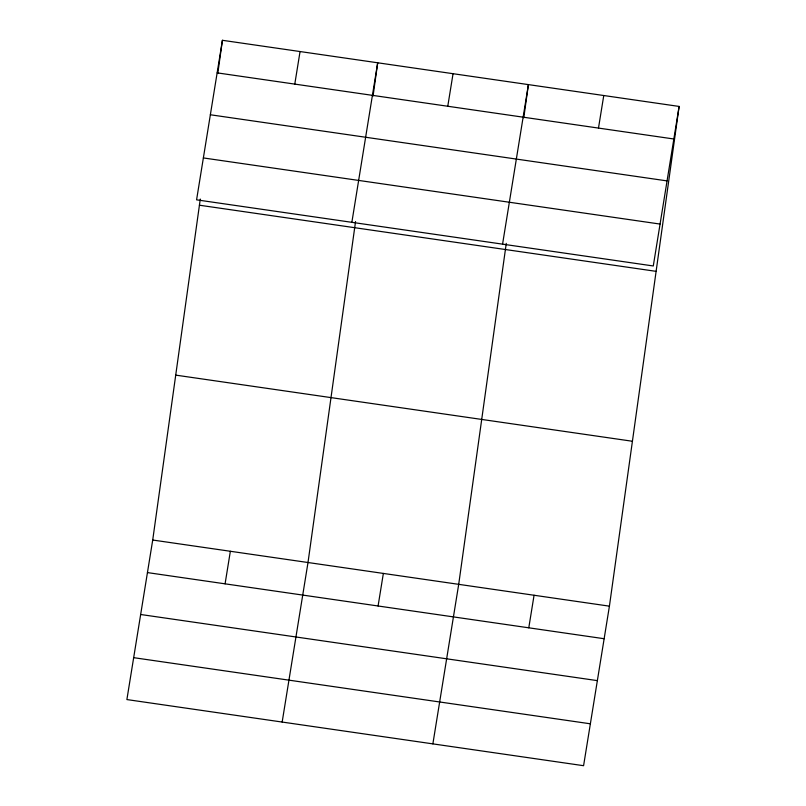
<?xml version="1.0" encoding="UTF-8"?>
<svg xmlns="http://www.w3.org/2000/svg" width="806" height="806" viewBox="0 0 806 806"><rect width="100%" height="100%" fill="white"/><g stroke="black" fill="none" stroke-linecap="round" stroke-linejoin="round"><path stroke-width="1.21" d="M679.115 106.432L653.283 265.97L196.583 199.838L222.416 40.3L679.115 106.432L609.417 606.162L583.584 765.7L126.885 699.568L152.717 540.03L200.281 199.062M217.781 73.527L222.416 40.3M355.557 221.539L308.003 562.517L282.16 722.055M373.067 96.015L377.692 62.787L351.859 222.325M506.269 243.372L458.705 584.34L432.872 743.878M523.769 117.837L528.404 84.61L502.571 244.147M294.784 84.106L300.054 51.544M225.086 583.836L230.355 551.274M447.773 106.261L453.053 73.699M378.085 605.991L383.354 573.429M598.485 128.083L603.765 95.521M528.786 627.814L534.066 595.251M217.146 72.862L673.846 138.995M210.356 114.764L667.056 180.897M203.364 157.936L660.064 224.068M199.414 205.208L656.114 271.35M175.718 375.122L632.418 441.255M152.717 540.03L609.417 606.162M147.448 572.592L604.147 638.725M140.657 614.494L597.357 680.627M133.665 657.666L590.365 723.798"/></g></svg>
